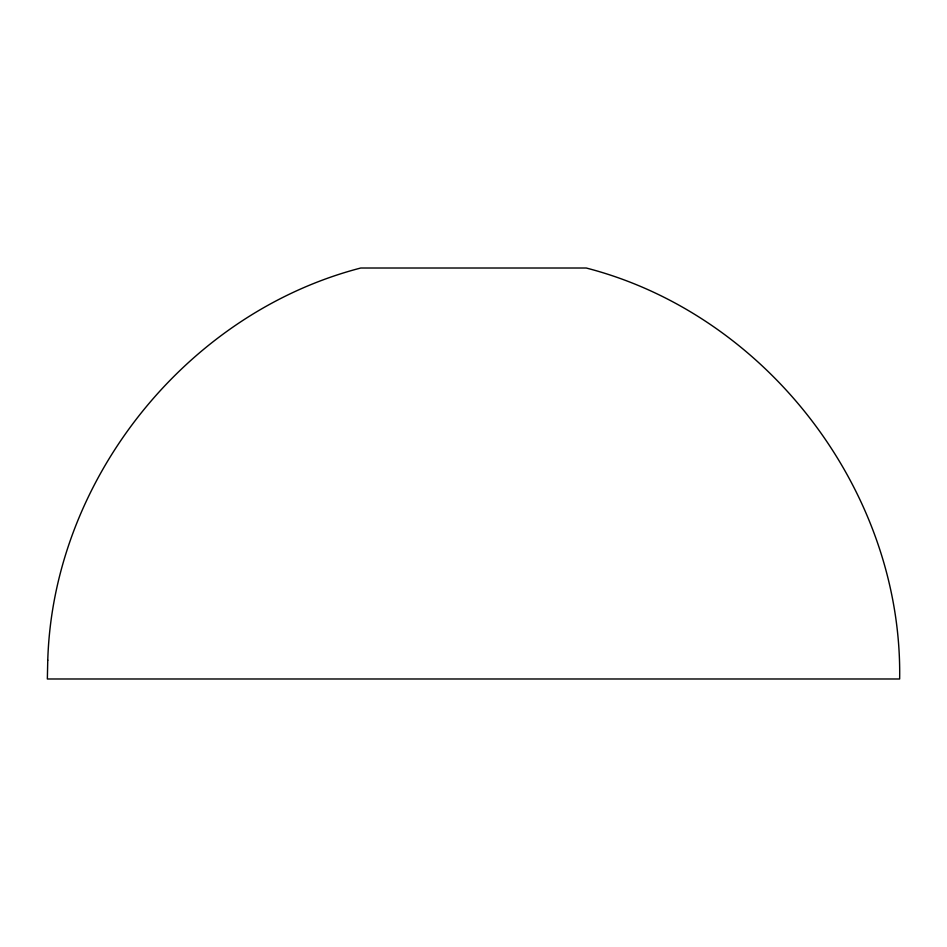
<?xml version="1.0" encoding="UTF-8"?>
<svg xmlns="http://www.w3.org/2000/svg" width="947" height="947" viewBox="0 0 947 947"><rect width="100%" height="100%" fill="white"/><g stroke="black" fill="none" stroke-linecap="round" stroke-linejoin="round"><path stroke-width="1.42" d="M47.764 660.201L47.35 678.987L899.65 678.987C902.621 491.99 767.295 314.664 586.24 268.013L360.76 268.013C186.038 313.256 53.221 479.904 47.764 660.201"/></g></svg>
